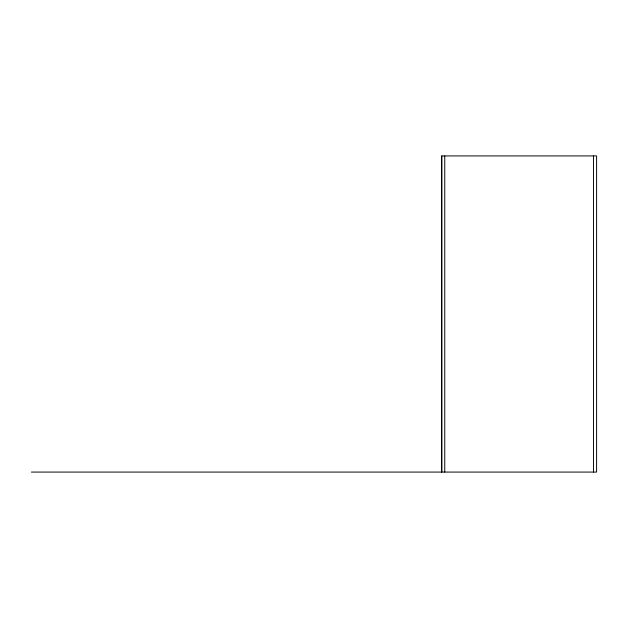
<?xml version="1.0" encoding="UTF-8"?>
<svg xmlns="http://www.w3.org/2000/svg" width="628" height="628" viewBox="0 0 628 628"><rect width="100%" height="100%" fill="white"/><g stroke="black" fill="none" stroke-linecap="round" stroke-linejoin="round"><path stroke-width="0.94" d="M31.4 472.075L596.6 472.075L596.6 155.925L441.657 155.925L441.657 472.075M593.531 155.925L593.531 472.075M444.757 155.925L444.757 472.075M441.79 155.925L441.79 472.075"/></g></svg>
